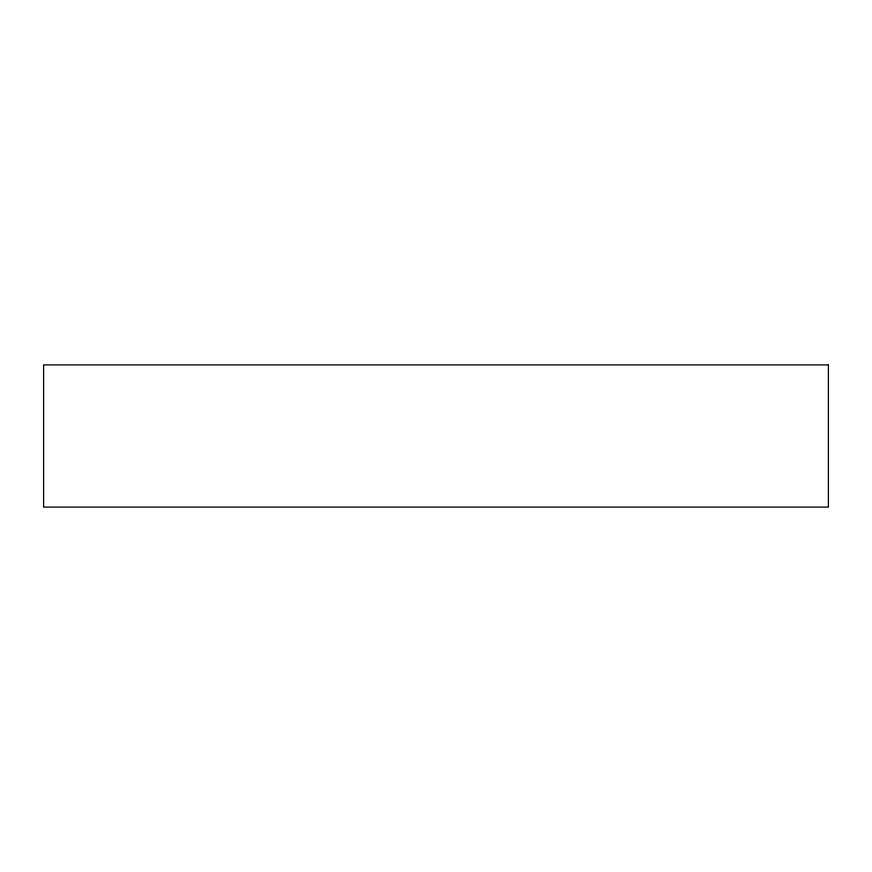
<?xml version="1.0" encoding="UTF-8"?>
<svg xmlns="http://www.w3.org/2000/svg" width="872" height="872" viewBox="0 0 872 872"><rect width="100%" height="100%" fill="white"/><g stroke="black" fill="none" stroke-linecap="round" stroke-linejoin="round"><path stroke-width="1.31" d="M828.4 364.91L43.6 364.91L43.6 507.09L828.4 507.09L828.4 364.91"/></g></svg>
